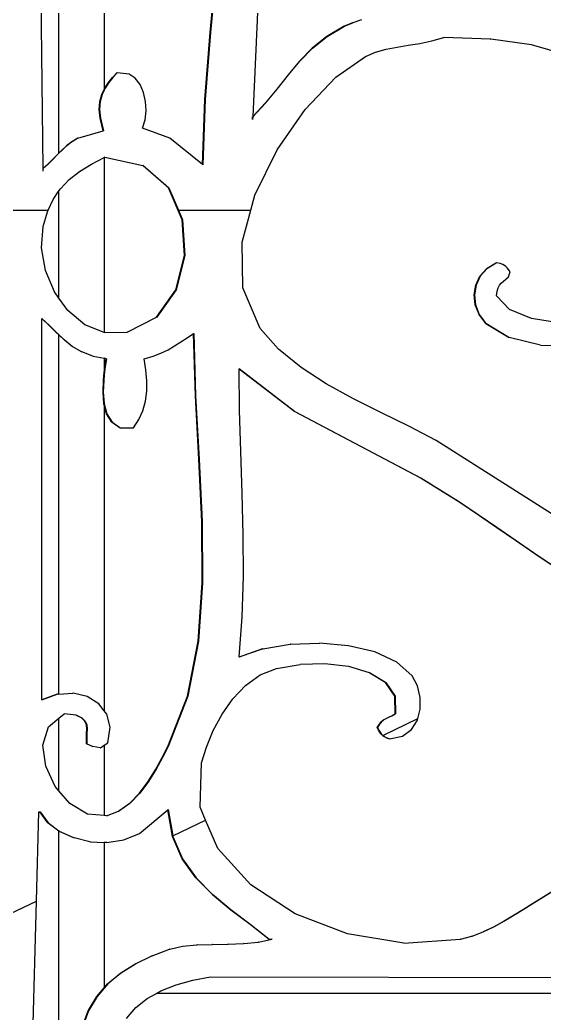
# Model space of a CAD drawing. Header units: inches. Extents: x 1397 to 20304, y -27267 to -746.
# Drawn here: x 3373.23 to 3381.86, y -9117.02 to -9100.66 of the extents above; entities that cross this region are included whole.
import ezdxf

# ---------------------------------------------------------------- set-up
doc = ezdxf.new("R2010")
doc.units = ezdxf.units.IN
doc.header["$LTSCALE"] = 17
doc.header["$MEASUREMENT"] = 0
doc.layers.add('OUTLINE', color=1, linetype='Continuous', lineweight=25)

# ---------------------------------------------------------------- blocks, each defined once
blk = doc.blocks.new('fddd')
for p, q in [((-525.366, -3278.065), (-525.464, -3269.816)), ((-524.359, -3269.742), (-524.359, -3276.765)), ((-525.106, -3277.813), (-525.106, -3269.9)), ((-521.746, -3273.489), (-521.916, -3277.211)), ((-522.614, -3275.826), (-522.51, -3274.699)), ((-522.505, -3274.699), (-522.609, -3275.826)), ((-520.41, -3275.725), (-520.695, -3275.894)), ((-520.691, -3275.894), (-520.406, -3275.725)), ((-520.27, -3275.666), (-520.41, -3275.725)), ((-520.406, -3275.725), (-520.41, -3275.725)), ((-520.406, -3275.725), (-520.266, -3275.666)), ((-520.266, -3275.666), (-520.27, -3275.666)), ((-520.123, -3275.619), (-520.266, -3275.666)), ((-522.702, -3276.932), (-522.614, -3275.826)), ((-522.609, -3275.826), (-522.697, -3276.932)), ((-522.609, -3275.826), (-522.614, -3275.826)), ((-520.695, -3275.894), (-520.935, -3276.088)), ((-520.931, -3276.088), (-520.691, -3275.894)), ((-520.691, -3275.894), (-520.695, -3275.894)), ((-519.539, -3276.069), (-519.353, -3276.039)), ((-519.353, -3276.039), (-519.162, -3276.007)), ((-519.162, -3276.007), (-518.966, -3275.967)), ((-518.966, -3275.967), (-518.769, -3275.912)), ((-517.998, -3275.937), (-518.769, -3275.912)), ((-517.998, -3275.937), (-517.993, -3275.937)), ((-517.326, -3276.031), (-517.993, -3275.937)), ((-517.322, -3276.031), (-517.326, -3276.031)), ((-516.754, -3276.198), (-517.322, -3276.031)), ((-520.935, -3276.088), (-521.143, -3276.301)), ((-521.139, -3276.301), (-520.931, -3276.088)), ((-520.931, -3276.088), (-520.935, -3276.088)), ((-520.058, -3276.223), (-519.893, -3276.154)), ((-519.893, -3276.154), (-519.72, -3276.105)), ((-519.72, -3276.105), (-519.539, -3276.069)), ((-521.143, -3276.301), (-521.333, -3276.527)), ((-521.328, -3276.527), (-521.139, -3276.301)), ((-521.139, -3276.301), (-521.143, -3276.301)), ((-520.544, -3276.566), (-520.058, -3276.223)), ((-524.223, -3276.568), (-524.155, -3276.492)), ((-524.15, -3276.492), (-524.218, -3276.568)), ((-524.15, -3276.492), (-524.155, -3276.492)), ((-523.952, -3276.513), (-524.15, -3276.492)), ((-523.849, -3276.581), (-523.952, -3276.513)), ((-521.333, -3276.527), (-521.517, -3276.759)), ((-521.512, -3276.759), (-521.328, -3276.527)), ((-521.328, -3276.527), (-521.333, -3276.527)), ((-524.35, -3276.746), (-524.29, -3276.652)), ((-524.285, -3276.652), (-524.345, -3276.746)), ((-524.29, -3276.652), (-524.223, -3276.568)), ((-524.285, -3276.652), (-524.29, -3276.652)), ((-524.218, -3276.568), (-524.285, -3276.652)), ((-524.218, -3276.568), (-524.223, -3276.568)), ((-523.769, -3276.685), (-523.849, -3276.581)), ((-523.712, -3276.815), (-523.769, -3276.685)), ((-521.049, -3277.097), (-520.544, -3276.566)), ((-524.431, -3276.967), (-524.398, -3276.851)), ((-524.394, -3276.851), (-524.426, -3276.967)), ((-524.398, -3276.851), (-524.359, -3276.765)), ((-524.394, -3276.851), (-524.398, -3276.851)), ((-524.359, -3276.776), (-524.394, -3276.851)), ((-524.359, -3276.765), (-524.35, -3276.746)), ((-524.345, -3276.746), (-524.359, -3276.776)), ((-524.359, -3276.765), (-524.359, -3276.776)), ((-524.345, -3276.746), (-524.35, -3276.746)), ((-523.679, -3276.962), (-523.712, -3276.815)), ((-521.517, -3276.759), (-521.709, -3276.992)), ((-521.704, -3276.992), (-521.512, -3276.759)), ((-521.512, -3276.759), (-521.517, -3276.759)), ((-524.442, -3277.096), (-524.431, -3276.967)), ((-524.426, -3276.967), (-524.437, -3277.096)), ((-524.426, -3276.967), (-524.431, -3276.967)), ((-523.67, -3277.116), (-523.679, -3276.962)), ((-522.741, -3278.002), (-522.702, -3276.932)), ((-522.697, -3276.932), (-522.737, -3278.006)), ((-522.697, -3276.932), (-522.702, -3276.932)), ((-521.709, -3276.992), (-521.916, -3277.211)), ((-521.916, -3277.216), (-521.704, -3276.992)), ((-521.704, -3276.992), (-521.709, -3276.992)), ((-524.428, -3277.239), (-524.442, -3277.096)), ((-524.437, -3277.096), (-524.442, -3277.096)), ((-524.437, -3277.096), (-524.423, -3277.239)), ((-523.686, -3277.266), (-523.67, -3277.116)), ((-521.515, -3277.762), (-521.049, -3277.097)), ((-524.423, -3277.239), (-524.428, -3277.239)), ((-524.378, -3277.446), (-524.428, -3277.239)), ((-524.423, -3277.239), (-524.373, -3277.446)), ((-523.728, -3277.405), (-523.686, -3277.266)), ((-521.916, -3277.216), (-521.918, -3277.26)), ((-521.918, -3277.218), (-521.916, -3277.216)), ((-521.918, -3277.26), (-521.918, -3277.218)), ((-521.916, -3277.211), (-521.916, -3277.216)), ((-524.795, -3277.571), (-524.378, -3277.446)), ((-524.373, -3277.446), (-524.378, -3277.446)), ((-523.282, -3277.571), (-523.728, -3277.405)), ((-524.984, -3277.696), (-524.898, -3277.629)), ((-524.893, -3277.629), (-524.98, -3277.696)), ((-524.898, -3277.629), (-524.799, -3277.571)), ((-524.893, -3277.629), (-524.898, -3277.629)), ((-524.795, -3277.571), (-524.893, -3277.629)), ((-524.795, -3277.571), (-524.799, -3277.571)), ((-522.741, -3278.002), (-523.282, -3277.571)), ((-525.211, -3277.922), (-525.138, -3277.845)), ((-525.133, -3277.845), (-525.207, -3277.922)), ((-525.138, -3277.845), (-525.106, -3277.813)), ((-525.133, -3277.845), (-525.138, -3277.845)), ((-525.106, -3277.818), (-525.133, -3277.845)), ((-525.058, -3277.769), (-525.106, -3277.818)), ((-525.106, -3277.813), (-525.063, -3277.769)), ((-525.106, -3277.818), (-525.106, -3277.813)), ((-525.063, -3277.769), (-524.984, -3277.696)), ((-525.058, -3277.769), (-525.063, -3277.769)), ((-524.98, -3277.696), (-525.058, -3277.769)), ((-524.98, -3277.696), (-524.984, -3277.696)), ((-521.881, -3278.508), (-521.515, -3277.762)), ((-525.366, -3278.065), (-525.288, -3277.997)), ((-525.283, -3277.997), (-525.365, -3278.068)), ((-525.288, -3277.997), (-525.211, -3277.922)), ((-525.283, -3277.997), (-525.288, -3277.997)), ((-525.207, -3277.922), (-525.283, -3277.997)), ((-525.207, -3277.922), (-525.211, -3277.922)), ((-524.767, -3278.117), (-524.571, -3277.996)), ((-524.571, -3277.996), (-524.359, -3277.887)), ((-524.348, -3277.882), (-524.359, -3277.887)), ((-524.359, -3277.887), (-524.359, -3280.767)), ((-524.348, -3277.882), (-523.724, -3278.016)), ((-523.301, -3278.389), (-523.724, -3278.016)), ((-523.724, -3278.016), (-523.72, -3278.016)), ((-523.72, -3278.016), (-523.296, -3278.389)), ((-522.737, -3278.006), (-522.741, -3278.002)), ((-525.365, -3278.068), (-525.366, -3278.065)), ((-525.365, -3278.11), (-525.365, -3278.068)), ((-524.937, -3278.25), (-524.767, -3278.117)), ((-525.082, -3278.401), (-524.937, -3278.25)), ((-525.201, -3278.576), (-525.106, -3278.437)), ((-525.106, -3278.437), (-525.082, -3278.401)), ((-525.106, -3280.203), (-525.106, -3278.437)), ((-523.296, -3278.389), (-523.301, -3278.389)), ((-523.075, -3278.914), (-523.301, -3278.389)), ((-523.296, -3278.389), (-523.139, -3278.755)), ((-521.948, -3278.755), (-521.881, -3278.508)), ((-525.283, -3278.755), (-525.201, -3278.576)), ((-526.108, -3278.755), (-525.283, -3278.755)), ((-525.365, -3279.022), (-525.295, -3278.781)), ((-525.295, -3278.781), (-525.283, -3278.755)), ((-523.139, -3278.755), (-523.07, -3278.914)), ((-523.139, -3278.755), (-521.948, -3278.755)), ((-522.09, -3279.282), (-521.948, -3278.755)), ((-523.07, -3278.914), (-523.075, -3278.914)), ((-523.038, -3279.502), (-523.075, -3278.914)), ((-523.07, -3278.914), (-523.033, -3279.502)), ((-525.391, -3279.377), (-525.365, -3279.022)), ((-522.08, -3280.031), (-522.09, -3279.282)), ((-525.326, -3279.746), (-525.391, -3279.377)), ((-523.182, -3280.065), (-523.038, -3279.502)), ((-523.033, -3279.502), (-523.177, -3280.065)), ((-523.033, -3279.502), (-523.038, -3279.502)), ((-518.06, -3279.716), (-517.906, -3279.624)), ((-517.902, -3279.624), (-518.055, -3279.716)), ((-517.906, -3279.624), (-517.902, -3279.624)), ((-517.901, -3279.624), (-517.902, -3279.624)), ((-517.841, -3279.635), (-517.901, -3279.624)), ((-517.799, -3279.648), (-517.841, -3279.635)), ((-517.768, -3279.663), (-517.799, -3279.648)), ((-525.179, -3280.099), (-525.326, -3279.746)), ((-518.173, -3279.84), (-518.06, -3279.716)), ((-518.055, -3279.716), (-518.168, -3279.84)), ((-518.055, -3279.716), (-518.06, -3279.716)), ((-517.746, -3279.681), (-517.768, -3279.663)), ((-517.726, -3279.704), (-517.746, -3279.681)), ((-517.705, -3279.733), (-517.726, -3279.704)), ((-517.678, -3279.769), (-517.705, -3279.733)), ((-517.703, -3279.852), (-517.678, -3279.769)), ((-518.242, -3279.988), (-518.173, -3279.84)), ((-518.168, -3279.84), (-518.238, -3279.988)), ((-518.168, -3279.84), (-518.173, -3279.84)), ((-517.851, -3279.991), (-517.822, -3279.956)), ((-517.822, -3279.956), (-517.787, -3279.925)), ((-517.787, -3279.925), (-517.747, -3279.891)), ((-517.747, -3279.891), (-517.703, -3279.852)), ((-525.106, -3280.203), (-525.179, -3280.099)), ((-523.499, -3280.515), (-523.182, -3280.065)), ((-523.177, -3280.065), (-523.494, -3280.515)), ((-523.177, -3280.065), (-523.182, -3280.065)), ((-521.794, -3280.702), (-522.08, -3280.031)), ((-518.269, -3280.149), (-518.242, -3279.988)), ((-518.238, -3279.988), (-518.264, -3280.149)), ((-518.238, -3279.988), (-518.242, -3279.988)), ((-517.901, -3280.163), (-517.892, -3280.09)), ((-517.892, -3280.09), (-517.875, -3280.034)), ((-517.875, -3280.034), (-517.851, -3279.991)), ((-524.961, -3280.408), (-525.106, -3280.203)), ((-518.264, -3280.149), (-518.269, -3280.149)), ((-518.251, -3280.314), (-518.269, -3280.149)), ((-518.264, -3280.149), (-518.246, -3280.314)), ((-517.686, -3280.392), (-517.901, -3280.163)), ((-524.681, -3280.641), (-524.961, -3280.408)), ((-518.188, -3280.474), (-518.251, -3280.314)), ((-518.246, -3280.314), (-518.251, -3280.314)), ((-518.246, -3280.314), (-518.184, -3280.474)), ((-517.327, -3280.538), (-517.686, -3280.392)), ((-525.39, -3280.536), (-525.261, -3280.653)), ((-525.39, -3280.541), (-525.39, -3280.536)), ((-525.266, -3280.653), (-525.39, -3280.541)), ((-525.39, -3286.818), (-525.39, -3280.541)), ((-523.981, -3280.764), (-523.499, -3280.515)), ((-523.494, -3280.515), (-523.976, -3280.764)), ((-523.494, -3280.515), (-523.499, -3280.515)), ((-518.079, -3280.619), (-518.188, -3280.474)), ((-518.184, -3280.474), (-518.188, -3280.474)), ((-518.184, -3280.474), (-518.075, -3280.619)), ((-518.075, -3280.619), (-518.079, -3280.619)), ((-517.699, -3280.853), (-518.079, -3280.619)), ((-518.075, -3280.619), (-517.695, -3280.853)), ((-516.88, -3280.608), (-517.327, -3280.538)), ((-525.266, -3280.653), (-525.261, -3280.653)), ((-525.144, -3280.773), (-525.266, -3280.653)), ((-525.261, -3280.653), (-525.139, -3280.773)), ((-525.139, -3280.773), (-525.144, -3280.773)), ((-525.106, -3280.809), (-525.144, -3280.773)), ((-525.139, -3280.773), (-525.106, -3280.805)), ((-524.359, -3280.767), (-524.681, -3280.641)), ((-524.35, -3280.77), (-524.359, -3280.767)), ((-524.35, -3280.77), (-523.981, -3280.764)), ((-523.976, -3280.764), (-523.981, -3280.764)), ((-522.993, -3280.855), (-522.89, -3280.788)), ((-522.89, -3280.788), (-522.885, -3280.785)), ((-522.86, -3281.814), (-522.89, -3280.788)), ((-522.885, -3280.785), (-522.856, -3281.814)), ((-521.49, -3281.046), (-521.794, -3280.702)), ((-525.106, -3280.805), (-525.016, -3280.89)), ((-525.106, -3280.809), (-525.106, -3280.805)), ((-525.021, -3280.89), (-525.106, -3280.809)), ((-525.106, -3286.724), (-525.106, -3280.809)), ((-524.887, -3280.998), (-525.021, -3280.89)), ((-525.016, -3280.89), (-525.021, -3280.89)), ((-525.016, -3280.89), (-524.882, -3280.998)), ((-523.201, -3280.991), (-523.097, -3280.924)), ((-523.097, -3280.924), (-522.993, -3280.855)), ((-517.695, -3280.853), (-517.699, -3280.853)), ((-517.179, -3280.975), (-517.695, -3280.853)), ((-524.733, -3281.09), (-524.887, -3280.998)), ((-524.882, -3280.998), (-524.887, -3280.998)), ((-524.882, -3280.998), (-524.728, -3281.09)), ((-524.728, -3281.09), (-524.733, -3281.09)), ((-524.55, -3281.16), (-524.728, -3281.09)), ((-523.556, -3281.159), (-523.426, -3281.11)), ((-523.426, -3281.11), (-523.309, -3281.053)), ((-523.309, -3281.053), (-523.201, -3280.991)), ((-521.12, -3281.348), (-521.49, -3281.046)), ((-517.175, -3280.975), (-517.179, -3280.975)), ((-517.175, -3280.975), (-516.588, -3280.993)), ((-524.545, -3281.16), (-524.55, -3281.16)), ((-524.545, -3281.16), (-524.359, -3281.194)), ((-524.359, -3281.194), (-524.359, -3281.421)), ((-524.328, -3281.2), (-524.359, -3281.194)), ((-524.353, -3281.369), (-524.328, -3281.2)), ((-524.324, -3281.2), (-524.348, -3281.369)), ((-524.324, -3281.2), (-524.328, -3281.2)), ((-523.704, -3281.2), (-523.556, -3281.159)), ((-523.673, -3281.385), (-523.704, -3281.2)), ((-524.373, -3281.557), (-524.359, -3281.421)), ((-524.359, -3281.421), (-524.353, -3281.369)), ((-524.348, -3281.369), (-524.359, -3281.466)), ((-524.359, -3281.421), (-524.359, -3281.466)), ((-524.348, -3281.369), (-524.353, -3281.369)), ((-523.657, -3281.565), (-523.673, -3281.385)), ((-522.141, -3281.366), (-521.224, -3282.071)), ((-522.141, -3281.37), (-522.141, -3281.366)), ((-521.229, -3282.071), (-522.141, -3281.37)), ((-522.132, -3282.046), (-522.141, -3281.37)), ((-520.704, -3281.616), (-521.12, -3281.348)), ((-524.38, -3281.75), (-524.373, -3281.557)), ((-524.369, -3281.557), (-524.376, -3281.75)), ((-524.369, -3281.557), (-524.373, -3281.557)), ((-524.359, -3281.466), (-524.369, -3281.557)), ((-523.66, -3281.737), (-523.657, -3281.565)), ((-520.256, -3281.86), (-520.704, -3281.616)), ((-524.376, -3281.75), (-524.38, -3281.75)), ((-524.366, -3281.938), (-524.38, -3281.75)), ((-524.376, -3281.75), (-524.361, -3281.938)), ((-523.681, -3281.901), (-523.66, -3281.737)), ((-524.361, -3281.938), (-524.366, -3281.938)), ((-524.359, -3281.964), (-524.366, -3281.938)), ((-524.361, -3281.938), (-524.359, -3281.946)), ((-524.359, -3281.946), (-524.359, -3281.964)), ((-524.359, -3281.946), (-524.316, -3282.107)), ((-523.724, -3282.057), (-523.681, -3281.901)), ((-522.803, -3282.853), (-522.86, -3281.814)), ((-522.856, -3281.814), (-522.86, -3281.814)), ((-522.856, -3281.814), (-522.799, -3282.853)), ((-519.793, -3282.091), (-520.256, -3281.86)), ((-524.359, -3281.964), (-524.359, -3286.999)), ((-524.321, -3282.107), (-524.359, -3281.964)), ((-524.237, -3282.245), (-524.321, -3282.107)), ((-524.316, -3282.107), (-524.321, -3282.107)), ((-524.316, -3282.107), (-524.232, -3282.245)), ((-523.789, -3282.204), (-523.724, -3282.057)), ((-522.111, -3282.731), (-522.132, -3282.046)), ((-519.146, -3283.17), (-521.229, -3282.071)), ((-521.229, -3282.071), (-521.224, -3282.071)), ((-521.224, -3282.071), (-519.141, -3283.17)), ((-519.334, -3282.317), (-519.793, -3282.091)), ((-524.232, -3282.245), (-524.237, -3282.245)), ((-524.105, -3282.341), (-524.237, -3282.245)), ((-524.232, -3282.245), (-524.1, -3282.341)), ((-523.877, -3282.341), (-523.789, -3282.204)), ((-524.1, -3282.341), (-524.105, -3282.341)), ((-524.1, -3282.341), (-523.877, -3282.341)), ((-518.893, -3282.548), (-519.334, -3282.317)), ((-516.939, -3283.789), (-518.893, -3282.548)), ((-522.088, -3283.418), (-522.111, -3282.731)), ((-522.799, -3282.853), (-522.803, -3282.853)), ((-522.754, -3283.884), (-522.803, -3282.853)), ((-522.799, -3282.853), (-522.749, -3283.884)), ((-518.826, -3283.364), (-519.146, -3283.17)), ((-519.141, -3283.17), (-519.146, -3283.17)), ((-519.141, -3283.17), (-518.821, -3283.364)), ((-522.07, -3284.103), (-522.088, -3283.418)), ((-518.821, -3283.364), (-518.826, -3283.364)), ((-518.512, -3283.565), (-518.826, -3283.364)), ((-518.821, -3283.364), (-518.507, -3283.565)), ((-518.204, -3283.771), (-518.512, -3283.565)), ((-518.507, -3283.565), (-518.512, -3283.565)), ((-518.507, -3283.565), (-518.199, -3283.771)), ((-522.745, -3284.891), (-522.754, -3283.884)), ((-522.749, -3283.884), (-522.754, -3283.884)), ((-522.749, -3283.884), (-522.74, -3284.891)), ((-517.898, -3283.979), (-518.204, -3283.771)), ((-518.199, -3283.771), (-518.204, -3283.771)), ((-518.199, -3283.771), (-517.894, -3283.979)), ((-517.894, -3283.979), (-517.898, -3283.979)), ((-517.595, -3284.188), (-517.898, -3283.979)), ((-517.894, -3283.979), (-517.59, -3284.188)), ((-522.067, -3284.783), (-522.07, -3284.103)), ((-517.292, -3284.396), (-517.595, -3284.188)), ((-517.59, -3284.188), (-517.595, -3284.188)), ((-517.59, -3284.188), (-517.288, -3284.396)), ((-516.988, -3284.601), (-517.292, -3284.396)), ((-517.288, -3284.396), (-517.292, -3284.396)), ((-517.288, -3284.396), (-516.984, -3284.601)), ((-522.812, -3285.855), (-522.745, -3284.891)), ((-522.74, -3284.891), (-522.807, -3285.855)), ((-522.74, -3284.891), (-522.745, -3284.891)), ((-522.088, -3285.455), (-522.067, -3284.783)), ((-522.141, -3286.113), (-522.088, -3285.455)), ((-522.99, -3286.76), (-522.812, -3285.855)), ((-522.807, -3285.855), (-522.985, -3286.76)), ((-522.807, -3285.855), (-522.812, -3285.855)), ((-522.141, -3286.113), (-521.754, -3285.979)), ((-521.754, -3285.979), (-522.141, -3286.115)), ((-521.749, -3285.979), (-521.754, -3285.979)), ((-521.749, -3285.979), (-521.299, -3285.902)), ((-521.295, -3285.902), (-521.299, -3285.902)), ((-521.295, -3285.902), (-520.817, -3285.884)), ((-520.817, -3285.884), (-520.816, -3285.884)), ((-520.813, -3285.884), (-520.816, -3285.884)), ((-520.337, -3285.927), (-520.813, -3285.884)), ((-519.902, -3286.031), (-520.337, -3285.927)), ((-519.541, -3286.197), (-519.902, -3286.031)), ((-522.141, -3286.115), (-522.141, -3286.113)), ((-519.29, -3286.426), (-519.541, -3286.197)), ((-521.792, -3286.409), (-521.521, -3286.302)), ((-521.521, -3286.302), (-521.134, -3286.237)), ((-520.727, -3286.226), (-521.134, -3286.237)), ((-520.34, -3286.271), (-520.727, -3286.226)), ((-520.335, -3286.271), (-520.34, -3286.271)), ((-519.994, -3286.373), (-520.335, -3286.271)), ((-522.032, -3286.581), (-521.792, -3286.409)), ((-519.728, -3286.535), (-519.994, -3286.373)), ((-519.989, -3286.373), (-519.994, -3286.373)), ((-519.989, -3286.373), (-519.724, -3286.535)), ((-519.204, -3286.591), (-519.29, -3286.426)), ((-522.241, -3286.801), (-522.032, -3286.581)), ((-519.575, -3286.76), (-519.728, -3286.535)), ((-519.724, -3286.535), (-519.728, -3286.535)), ((-519.724, -3286.535), (-519.57, -3286.76)), ((-519.158, -3286.778), (-519.204, -3286.591)), ((-525.39, -3286.818), (-525.133, -3286.726)), ((-525.133, -3286.726), (-525.39, -3286.82)), ((-525.39, -3286.82), (-525.39, -3286.818)), ((-525.128, -3286.726), (-525.133, -3286.726)), ((-525.106, -3286.724), (-525.128, -3286.726)), ((-525.106, -3286.724), (-524.877, -3286.711)), ((-524.872, -3286.711), (-524.877, -3286.711)), ((-524.639, -3286.766), (-524.872, -3286.711)), ((-524.448, -3286.883), (-524.639, -3286.766)), ((-523.312, -3287.587), (-522.99, -3286.76)), ((-522.985, -3286.76), (-523.307, -3287.587)), ((-522.985, -3286.76), (-522.99, -3286.76)), ((-522.419, -3287.054), (-522.241, -3286.801)), ((-519.567, -3287.048), (-519.575, -3286.76)), ((-519.57, -3286.76), (-519.575, -3286.76)), ((-519.57, -3286.76), (-519.562, -3287.048)), ((-519.156, -3286.972), (-519.158, -3286.778)), ((-524.359, -3286.999), (-524.448, -3286.883)), ((-524.316, -3287.055), (-524.359, -3286.999)), ((-519.196, -3287.129), (-519.156, -3286.972)), ((-525.278, -3287.262), (-525.106, -3287.121)), ((-525.106, -3287.121), (-525.018, -3287.049)), ((-525.106, -3288.318), (-525.106, -3287.121)), ((-524.824, -3287.069), (-525.018, -3287.049)), ((-524.82, -3287.069), (-524.824, -3287.069)), ((-524.734, -3287.115), (-524.824, -3287.069)), ((-524.82, -3287.069), (-524.729, -3287.115)), ((-524.68, -3287.169), (-524.734, -3287.115)), ((-524.729, -3287.115), (-524.734, -3287.115)), ((-524.729, -3287.115), (-524.675, -3287.169)), ((-524.654, -3287.231), (-524.68, -3287.169)), ((-524.675, -3287.169), (-524.68, -3287.169)), ((-524.675, -3287.169), (-524.649, -3287.231)), ((-524.261, -3287.271), (-524.316, -3287.055)), ((-522.565, -3287.325), (-522.419, -3287.054)), ((-519.83, -3287.218), (-519.796, -3287.178)), ((-519.791, -3287.178), (-519.826, -3287.218)), ((-519.796, -3287.178), (-519.76, -3287.149)), ((-519.791, -3287.178), (-519.796, -3287.178)), ((-519.755, -3287.149), (-519.791, -3287.178)), ((-519.773, -3287.406), (-519.196, -3287.129)), ((-519.76, -3287.149), (-519.72, -3287.127)), ((-519.755, -3287.149), (-519.76, -3287.149)), ((-519.715, -3287.127), (-519.755, -3287.149)), ((-519.72, -3287.127), (-519.676, -3287.107)), ((-519.715, -3287.127), (-519.72, -3287.127)), ((-519.671, -3287.107), (-519.715, -3287.127)), ((-519.676, -3287.107), (-519.626, -3287.082)), ((-519.671, -3287.107), (-519.676, -3287.107)), ((-519.621, -3287.082), (-519.671, -3287.107)), ((-519.626, -3287.082), (-519.567, -3287.048)), ((-519.621, -3287.082), (-519.626, -3287.082)), ((-519.562, -3287.048), (-519.621, -3287.082)), ((-519.562, -3287.048), (-519.567, -3287.048)), ((-519.299, -3287.308), (-519.202, -3287.154)), ((-519.202, -3287.154), (-519.196, -3287.129)), ((-525.37, -3287.565), (-525.278, -3287.262)), ((-524.647, -3287.3), (-524.654, -3287.231)), ((-524.649, -3287.231), (-524.654, -3287.231)), ((-524.65, -3287.375), (-524.647, -3287.3)), ((-524.649, -3287.231), (-524.642, -3287.3)), ((-524.642, -3287.3), (-524.647, -3287.3)), ((-524.642, -3287.3), (-524.645, -3287.375)), ((-524.299, -3287.525), (-524.261, -3287.271)), ((-522.679, -3287.598), (-522.565, -3287.325)), ((-519.865, -3287.276), (-519.83, -3287.218)), ((-519.843, -3287.319), (-519.865, -3287.276)), ((-519.86, -3287.276), (-519.865, -3287.276)), ((-519.826, -3287.218), (-519.86, -3287.276)), ((-519.86, -3287.276), (-519.838, -3287.319)), ((-519.824, -3287.353), (-519.843, -3287.319)), ((-519.838, -3287.319), (-519.843, -3287.319)), ((-519.838, -3287.319), (-519.819, -3287.353)), ((-519.826, -3287.218), (-519.83, -3287.218)), ((-519.451, -3287.417), (-519.299, -3287.308)), ((-524.654, -3287.457), (-524.65, -3287.375)), ((-524.649, -3287.457), (-524.654, -3287.457)), ((-524.651, -3287.546), (-524.654, -3287.457)), ((-524.645, -3287.375), (-524.65, -3287.375)), ((-524.645, -3287.375), (-524.649, -3287.457)), ((-524.649, -3287.457), (-524.646, -3287.546)), ((-519.804, -3287.38), (-519.824, -3287.353)), ((-519.819, -3287.353), (-519.824, -3287.353)), ((-519.819, -3287.353), (-519.799, -3287.38)), ((-519.781, -3287.403), (-519.804, -3287.38)), ((-519.799, -3287.38), (-519.804, -3287.38)), ((-519.799, -3287.38), (-519.777, -3287.403)), ((-519.753, -3287.423), (-519.781, -3287.403)), ((-519.777, -3287.403), (-519.781, -3287.403)), ((-519.777, -3287.403), (-519.773, -3287.406)), ((-519.773, -3287.406), (-519.748, -3287.423)), ((-519.715, -3287.443), (-519.753, -3287.423)), ((-519.748, -3287.423), (-519.753, -3287.423)), ((-519.748, -3287.423), (-519.71, -3287.443)), ((-519.666, -3287.463), (-519.715, -3287.443)), ((-519.71, -3287.443), (-519.715, -3287.443)), ((-519.71, -3287.443), (-519.663, -3287.462)), ((-519.663, -3287.462), (-519.666, -3287.463)), ((-519.662, -3287.463), (-519.663, -3287.462)), ((-519.662, -3287.463), (-519.451, -3287.417)), ((-525.324, -3287.91), (-525.37, -3287.565)), ((-524.646, -3287.546), (-524.651, -3287.546)), ((-524.552, -3287.587), (-524.651, -3287.546)), ((-524.646, -3287.546), (-524.547, -3287.587)), ((-524.547, -3287.587), (-524.552, -3287.587)), ((-524.428, -3287.608), (-524.547, -3287.587)), ((-524.427, -3287.607), (-524.428, -3287.608)), ((-524.423, -3287.608), (-524.428, -3287.608)), ((-524.423, -3287.608), (-524.359, -3287.565)), ((-524.359, -3287.565), (-524.299, -3287.525)), ((-524.359, -3287.565), (-524.359, -3288.725)), ((-523.404, -3287.766), (-523.312, -3287.587)), ((-523.307, -3287.587), (-523.399, -3287.766)), ((-523.307, -3287.587), (-523.312, -3287.587)), ((-522.761, -3287.857), (-522.679, -3287.598)), ((-523.512, -3287.963), (-523.404, -3287.766)), ((-523.399, -3287.766), (-523.507, -3287.963)), ((-523.399, -3287.766), (-523.404, -3287.766)), ((-525.167, -3288.246), (-525.324, -3287.91)), ((-523.636, -3288.164), (-523.512, -3287.963)), ((-523.507, -3287.963), (-523.631, -3288.164)), ((-523.507, -3287.963), (-523.512, -3287.963)), ((-522.783, -3288.589), (-522.761, -3287.857)), ((-525.106, -3288.318), (-525.167, -3288.246)), ((-524.929, -3288.527), (-525.106, -3288.318)), ((-523.778, -3288.355), (-523.636, -3288.164)), ((-523.631, -3288.164), (-523.773, -3288.355)), ((-523.631, -3288.164), (-523.636, -3288.164)), ((-523.94, -3288.522), (-523.778, -3288.355)), ((-523.773, -3288.355), (-523.935, -3288.522)), ((-523.773, -3288.355), (-523.778, -3288.355)), ((-524.638, -3288.704), (-524.929, -3288.527)), ((-524.324, -3288.728), (-524.123, -3288.651)), ((-524.123, -3288.651), (-523.94, -3288.522)), ((-524.118, -3288.651), (-524.123, -3288.651)), ((-523.935, -3288.522), (-524.118, -3288.651)), ((-523.935, -3288.522), (-523.94, -3288.522)), ((-523.778, -3289.018), (-523.311, -3288.628)), ((-523.311, -3288.628), (-523.307, -3288.624)), ((-523.235, -3289.068), (-523.311, -3288.628)), ((-523.307, -3288.624), (-523.231, -3289.06)), ((-522.691, -3288.802), (-522.783, -3288.589)), ((-525.477, -3290.135), (-525.439, -3288.666)), ((-525.439, -3288.666), (-525.419, -3288.666)), ((-525.287, -3288.843), (-525.419, -3288.666)), ((-525.419, -3288.666), (-525.415, -3288.666)), ((-525.415, -3288.666), (-525.282, -3288.843)), ((-524.359, -3288.725), (-524.638, -3288.704)), ((-524.324, -3288.728), (-524.359, -3288.725)), ((-523.231, -3289.06), (-522.691, -3288.802)), ((-522.491, -3289.269), (-522.691, -3288.802)), ((-525.282, -3288.843), (-525.287, -3288.843)), ((-525.106, -3288.98), (-525.287, -3288.843)), ((-525.282, -3288.843), (-525.106, -3288.977)), ((-525.106, -3288.977), (-525.091, -3288.988)), ((-525.106, -3288.98), (-525.106, -3288.977)), ((-525.096, -3288.988), (-525.106, -3288.98)), ((-525.106, -3293.913), (-525.106, -3288.98)), ((-525.091, -3288.988), (-525.096, -3288.988)), ((-524.861, -3289.094), (-525.096, -3288.988)), ((-525.091, -3288.988), (-524.856, -3289.094)), ((-524.856, -3289.094), (-524.861, -3289.094)), ((-524.598, -3289.156), (-524.856, -3289.094)), ((-524.315, -3289.168), (-524.039, -3289.124)), ((-524.039, -3289.124), (-523.778, -3289.018)), ((-523.23, -3289.068), (-523.235, -3289.068)), ((-523.075, -3289.439), (-523.235, -3289.068)), ((-523.231, -3289.06), (-523.23, -3289.068)), ((-523.23, -3289.068), (-523.071, -3289.439)), ((-524.593, -3289.156), (-524.598, -3289.156)), ((-524.593, -3289.156), (-524.359, -3289.166)), ((-524.359, -3289.166), (-524.359, -3291.562)), ((-524.32, -3289.168), (-524.359, -3289.166)), ((-524.319, -3289.167), (-524.32, -3289.168)), ((-524.315, -3289.168), (-524.319, -3289.167)), ((-521.948, -3289.865), (-522.491, -3289.269)), ((-522.851, -3289.753), (-523.075, -3289.439)), ((-523.071, -3289.439), (-523.075, -3289.439)), ((-523.071, -3289.439), (-522.847, -3289.753)), ((-522.847, -3289.753), (-522.851, -3289.753)), ((-522.58, -3290.027), (-522.851, -3289.753)), ((-522.847, -3289.753), (-522.575, -3290.027)), ((-521.216, -3290.345), (-521.948, -3289.865)), ((-517.311, -3290.18), (-516.827, -3289.877)), ((-516.822, -3289.877), (-517.306, -3290.18)), ((-522.575, -3290.027), (-522.58, -3290.027)), ((-522.278, -3290.275), (-522.58, -3290.027)), ((-522.575, -3290.027), (-522.273, -3290.275)), ((-526.006, -3290.388), (-525.477, -3290.135)), ((-525.539, -3292.544), (-525.477, -3290.135)), ((-522.273, -3290.275), (-522.278, -3290.275)), ((-521.962, -3290.515), (-522.278, -3290.275)), ((-522.273, -3290.275), (-521.957, -3290.515)), ((-517.616, -3290.368), (-517.461, -3290.271)), ((-517.456, -3290.271), (-517.611, -3290.368)), ((-517.461, -3290.271), (-517.311, -3290.18)), ((-517.456, -3290.271), (-517.461, -3290.271)), ((-517.306, -3290.18), (-517.456, -3290.271)), ((-517.306, -3290.18), (-517.311, -3290.18)), ((-520.355, -3290.675), (-521.216, -3290.345)), ((-517.778, -3290.465), (-517.616, -3290.368)), ((-517.611, -3290.368), (-517.773, -3290.465)), ((-517.611, -3290.368), (-517.616, -3290.368)), ((-521.957, -3290.515), (-521.962, -3290.515)), ((-521.65, -3290.76), (-521.962, -3290.515)), ((-521.957, -3290.515), (-521.645, -3290.76)), ((-518.123, -3290.641), (-517.947, -3290.557)), ((-517.942, -3290.557), (-518.118, -3290.641)), ((-517.947, -3290.557), (-517.778, -3290.465)), ((-517.942, -3290.557), (-517.947, -3290.557)), ((-517.773, -3290.465), (-517.942, -3290.557)), ((-517.773, -3290.465), (-517.778, -3290.465)), ((-521.819, -3290.81), (-521.601, -3290.76)), ((-521.645, -3290.76), (-521.65, -3290.76)), ((-521.645, -3290.76), (-521.601, -3290.76)), ((-521.596, -3290.76), (-521.601, -3290.76)), ((-519.428, -3290.825), (-520.355, -3290.675)), ((-519.428, -3290.825), (-518.501, -3290.76)), ((-518.496, -3290.76), (-518.501, -3290.76)), ((-518.496, -3290.76), (-518.308, -3290.71)), ((-518.303, -3290.71), (-518.308, -3290.71)), ((-518.303, -3290.71), (-518.123, -3290.641)), ((-518.118, -3290.641), (-518.123, -3290.641)), ((-523.573, -3291.035), (-523.287, -3290.926)), ((-523.282, -3290.926), (-523.287, -3290.926)), ((-523.282, -3290.926), (-523.074, -3290.878)), ((-523.069, -3290.878), (-523.074, -3290.878)), ((-523.069, -3290.878), (-522.836, -3290.854)), ((-522.832, -3290.854), (-522.836, -3290.854)), ((-522.832, -3290.854), (-522.583, -3290.846)), ((-522.579, -3290.846), (-522.583, -3290.846)), ((-522.579, -3290.846), (-522.324, -3290.843)), ((-522.319, -3290.843), (-522.324, -3290.843)), ((-522.319, -3290.843), (-522.068, -3290.834)), ((-522.063, -3290.834), (-522.068, -3290.834)), ((-522.063, -3290.834), (-521.824, -3290.81)), ((-521.819, -3290.81), (-521.824, -3290.81)), ((-523.847, -3291.165), (-523.578, -3291.035)), ((-523.573, -3291.035), (-523.842, -3291.165)), ((-523.573, -3291.035), (-523.578, -3291.035)), ((-524.091, -3291.319), (-523.847, -3291.165)), ((-523.842, -3291.165), (-524.086, -3291.319)), ((-523.842, -3291.165), (-523.847, -3291.165)), ((-524.304, -3291.499), (-524.091, -3291.319)), ((-524.086, -3291.319), (-524.299, -3291.499)), ((-524.086, -3291.319), (-524.091, -3291.319)), ((-522.902, -3291.438), (-522.613, -3291.382)), ((-522.613, -3291.382), (-511.955, -3291.403)), ((-524.484, -3291.706), (-524.359, -3291.562)), ((-524.359, -3291.567), (-524.479, -3291.706)), ((-524.359, -3291.562), (-524.304, -3291.499)), ((-524.299, -3291.499), (-524.359, -3291.567)), ((-524.359, -3291.562), (-524.359, -3291.567)), ((-524.299, -3291.499), (-524.304, -3291.499)), ((-523.427, -3291.613), (-523.175, -3291.514)), ((-523.175, -3291.514), (-522.902, -3291.438)), ((-524.626, -3291.943), (-524.484, -3291.706)), ((-524.479, -3291.706), (-524.621, -3291.943)), ((-524.479, -3291.706), (-524.484, -3291.706)), ((-523.842, -3291.887), (-523.651, -3291.737)), ((-523.651, -3291.737), (-523.499, -3291.653)), ((-523.499, -3291.653), (-523.427, -3291.613)), ((-507.024, -3291.653), (-523.499, -3291.653)), ((-523.994, -3292.066), (-523.842, -3291.887)), ((-524.725, -3292.212), (-524.626, -3291.943)), ((-524.621, -3291.943), (-524.72, -3292.212)), ((-524.621, -3291.943), (-524.626, -3291.943))]:
    blk.add_line(p, q)

msp = doc.modelspace()

# ---------------------------------------------------------------- block references
at = {"layer": 'OUTLINE'}
msp.add_blockref('fddd', (3898.978, -5825.038), dxfattribs=at)

doc.saveas('drawing.dxf')
